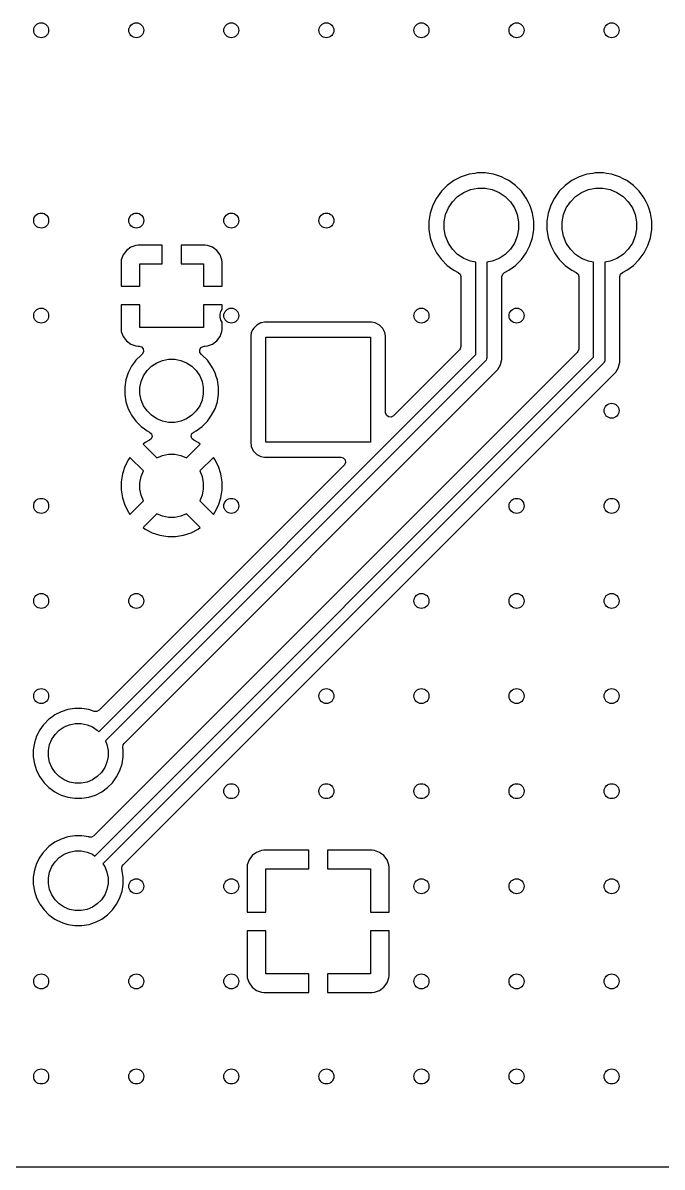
# Model space of a CAD drawing. Extents: x 2.6 to 14.2, y -9.4 to -3.8.
# Drawn here: x 9.964 to 10.636, y -9.426 to -8.223 of the extents above; entities that cross this region are included whole.
import ezdxf

# ---------------------------------------------------------------- set-up
doc = ezdxf.new("R2010")
doc.units = 0
doc.header["$MEASUREMENT"] = 0
doc.layers.add('BLACK', color=7, linetype='CONTINUOUS')

msp = doc.modelspace()

# ---------------------------------------------------------------- linework, layer by layer
at = {"layer": 'BLACK', "linetype": 'CONTINUOUS'}
for p, q in [((10.4251, -8.3846), (10.4173, -8.3885)), ((10.4333, -8.3819), (10.4251, -8.3846)), ((10.4251, -8.3846), (10.4251, -8.3846)), ((10.4395, -8.3809), (10.4333, -8.3819)), ((10.4419, -8.3805), (10.4395, -8.3809)), ((10.4506, -8.3805), (10.4419, -8.3805)), ((10.4539, -8.3811), (10.4506, -8.3805)), ((10.4591, -8.3819), (10.4539, -8.3811)), ((10.4674, -8.3846), (10.4591, -8.3819)), ((10.4713, -8.3865), (10.4674, -8.3846)), ((10.4674, -8.3846), (10.4674, -8.3846)), ((10.5491, -8.3846), (10.5413, -8.3885)), ((10.5573, -8.3819), (10.5491, -8.3846)), ((10.5491, -8.3846), (10.5491, -8.3846)), ((10.5635, -8.3809), (10.5573, -8.3819)), ((10.5659, -8.3805), (10.5635, -8.3809)), ((10.5746, -8.3805), (10.5659, -8.3805)), ((10.5779, -8.3811), (10.5746, -8.3805)), ((10.5832, -8.3819), (10.5779, -8.3811)), ((10.5914, -8.3846), (10.5832, -8.3819)), ((10.5953, -8.3865), (10.5914, -8.3846)), ((10.5914, -8.3846), (10.5914, -8.3846)), ((10.4103, -8.3936), (10.4042, -8.3997)), ((10.4173, -8.3885), (10.4103, -8.3936)), ((10.4103, -8.3936), (10.4103, -8.3936)), ((10.4348, -8.398), (10.4424, -8.3965)), ((10.4424, -8.3965), (10.4501, -8.3965)), ((10.4501, -8.3965), (10.4577, -8.398)), ((10.4751, -8.3885), (10.4713, -8.3865)), ((10.4821, -8.3936), (10.4751, -8.3885)), ((10.4751, -8.3885), (10.4751, -8.3885)), ((10.4751, -8.3885), (10.4751, -8.3885)), ((10.4883, -8.3997), (10.4821, -8.3936)), ((10.4821, -8.3936), (10.4821, -8.3936)), ((10.5343, -8.3936), (10.5282, -8.3997)), ((10.5413, -8.3885), (10.5343, -8.3936)), ((10.5343, -8.3936), (10.5343, -8.3936)), ((10.5588, -8.398), (10.5664, -8.3965)), ((10.5664, -8.3965), (10.5741, -8.3965)), ((10.5741, -8.3965), (10.5817, -8.398)), ((10.5991, -8.3885), (10.5953, -8.3865)), ((10.6062, -8.3936), (10.5991, -8.3885)), ((10.5991, -8.3885), (10.5991, -8.3885)), ((10.5991, -8.3885), (10.5991, -8.3885)), ((10.6123, -8.3997), (10.6062, -8.3936)), ((10.6062, -8.3936), (10.6062, -8.3936)), ((10.3991, -8.4068), (10.3951, -8.4145)), ((10.4042, -8.3997), (10.3991, -8.4068)), ((10.4042, -8.3997), (10.4042, -8.3997)), ((10.4158, -8.4107), (10.4212, -8.4052)), ((10.4212, -8.4052), (10.4277, -8.4009)), ((10.4277, -8.4009), (10.4348, -8.398)), ((10.4577, -8.398), (10.4648, -8.4009)), ((10.4648, -8.4009), (10.4712, -8.4052)), ((10.4712, -8.4052), (10.4767, -8.4107)), ((10.492, -8.4048), (10.4883, -8.3997)), ((10.4883, -8.3997), (10.4883, -8.3997)), ((10.4934, -8.4068), (10.492, -8.4048)), ((10.4955, -8.4109), (10.4934, -8.4068)), ((10.5231, -8.4068), (10.5191, -8.4145)), ((10.5282, -8.3997), (10.5231, -8.4068)), ((10.5282, -8.3997), (10.5282, -8.3997)), ((10.5398, -8.4107), (10.5453, -8.4052)), ((10.5453, -8.4052), (10.5517, -8.4009)), ((10.5517, -8.4009), (10.5588, -8.398)), ((10.5817, -8.398), (10.5888, -8.4009)), ((10.5888, -8.4009), (10.5952, -8.4052)), ((10.5952, -8.4052), (10.6007, -8.4107)), ((10.616, -8.4048), (10.6123, -8.3997)), ((10.6123, -8.3997), (10.6123, -8.3997)), ((10.6174, -8.4068), (10.616, -8.4048)), ((10.6195, -8.4109), (10.6174, -8.4068)), ((10.3951, -8.4145), (10.3924, -8.4227)), ((10.3951, -8.4145), (10.3951, -8.4145)), ((10.4085, -8.4242), (10.4115, -8.4171)), ((10.4115, -8.4171), (10.4158, -8.4107)), ((10.4767, -8.4107), (10.4809, -8.4171)), ((10.4809, -8.4171), (10.4839, -8.4242)), ((10.4973, -8.4145), (10.4955, -8.4109)), ((10.4982, -8.4171), (10.4973, -8.4145)), ((10.4973, -8.4145), (10.4973, -8.4145)), ((10.5, -8.4227), (10.4982, -8.4171)), ((10.5191, -8.4145), (10.5165, -8.4227)), ((10.5191, -8.4145), (10.5191, -8.4145)), ((10.5326, -8.4242), (10.5355, -8.4171)), ((10.5355, -8.4171), (10.5398, -8.4107)), ((10.6007, -8.4107), (10.605, -8.4171)), ((10.605, -8.4171), (10.6079, -8.4242)), ((10.6213, -8.4145), (10.6195, -8.4109)), ((10.6222, -8.4171), (10.6213, -8.4145)), ((10.6213, -8.4145), (10.6213, -8.4145)), ((10.624, -8.4227), (10.6222, -8.4171)), ((10.3924, -8.4227), (10.3911, -8.4313)), ((10.3911, -8.4313), (10.3911, -8.44)), ((10.407, -8.4318), (10.4085, -8.4242)), ((10.407, -8.4395), (10.407, -8.4318)), ((10.4839, -8.4242), (10.4854, -8.4318)), ((10.4854, -8.4318), (10.4854, -8.4395)), ((10.5014, -8.4313), (10.5, -8.4227)), ((10.5014, -8.44), (10.5014, -8.4313)), ((10.5165, -8.4227), (10.5151, -8.4313)), ((10.5151, -8.4313), (10.5151, -8.44)), ((10.5311, -8.4318), (10.5326, -8.4242)), ((10.5311, -8.4395), (10.5311, -8.4318)), ((10.6079, -8.4242), (10.6094, -8.4318)), ((10.6094, -8.4318), (10.6094, -8.4395)), ((10.6254, -8.4313), (10.624, -8.4227)), ((10.6254, -8.44), (10.6254, -8.4313)), ((10.3911, -8.44), (10.3924, -8.4486)), ((10.4085, -8.4471), (10.407, -8.4395)), ((10.4854, -8.4395), (10.4839, -8.4471)), ((10.5, -8.4486), (10.5014, -8.44)), ((10.5151, -8.44), (10.5165, -8.4486)), ((10.5326, -8.4471), (10.5311, -8.4395)), ((10.6094, -8.4395), (10.6079, -8.4471)), ((10.624, -8.4486), (10.6254, -8.44)), ((10.0827, -8.4566), (10.0774, -8.4586)), ((10.0851, -8.4563), (10.0827, -8.4566)), ((10.0827, -8.4566), (10.0827, -8.4566)), ((10.1106, -8.4563), (10.0851, -8.4563)), ((10.1106, -8.476), (10.1106, -8.4563)), ((10.1558, -8.4563), (10.1303, -8.4563)), ((10.1303, -8.4563), (10.1303, -8.476)), ((10.1581, -8.4566), (10.1558, -8.4563)), ((10.1634, -8.4586), (10.1581, -8.4566)), ((10.1581, -8.4566), (10.1581, -8.4566)), ((10.3924, -8.4486), (10.3951, -8.4568)), ((10.3951, -8.4568), (10.3951, -8.4568)), ((10.3951, -8.4568), (10.3976, -8.4616)), ((10.4115, -8.4542), (10.4085, -8.4471)), ((10.4158, -8.4606), (10.4115, -8.4542)), ((10.4809, -8.4542), (10.4767, -8.4606)), ((10.4839, -8.4471), (10.4809, -8.4542)), ((10.4934, -8.4646), (10.4973, -8.4568)), ((10.4973, -8.4568), (10.5, -8.4486)), ((10.5165, -8.4486), (10.5191, -8.4568)), ((10.5191, -8.4568), (10.5191, -8.4568)), ((10.5191, -8.4568), (10.5216, -8.4616)), ((10.5355, -8.4542), (10.5326, -8.4471)), ((10.5398, -8.4606), (10.5355, -8.4542)), ((10.605, -8.4542), (10.6007, -8.4606)), ((10.6079, -8.4471), (10.605, -8.4542)), ((10.6174, -8.4646), (10.6213, -8.4568)), ((10.6213, -8.4568), (10.624, -8.4486)), ((10.0695, -8.4665), (10.0675, -8.4718)), ((10.0729, -8.462), (10.0695, -8.4665)), ((10.0695, -8.4665), (10.0695, -8.4665)), ((10.0774, -8.4586), (10.0729, -8.462)), ((10.0729, -8.462), (10.0729, -8.462)), ((10.0774, -8.4586), (10.0774, -8.4586)), ((10.168, -8.462), (10.1634, -8.4586)), ((10.1634, -8.4586), (10.1634, -8.4586)), ((10.1714, -8.4665), (10.168, -8.462)), ((10.168, -8.462), (10.168, -8.462)), ((10.1733, -8.4718), (10.1714, -8.4665)), ((10.1714, -8.4665), (10.1714, -8.4665)), ((10.3976, -8.4616), (10.3983, -8.463)), ((10.3983, -8.463), (10.3991, -8.4646)), ((10.3991, -8.4646), (10.4042, -8.4716)), ((10.4212, -8.4661), (10.4158, -8.4606)), ((10.4277, -8.4704), (10.4212, -8.4661)), ((10.4712, -8.4661), (10.4648, -8.4704)), ((10.4767, -8.4606), (10.4712, -8.4661)), ((10.4883, -8.4716), (10.4934, -8.4646)), ((10.5216, -8.4616), (10.5223, -8.463)), ((10.5223, -8.463), (10.5231, -8.4646)), ((10.5231, -8.4646), (10.5282, -8.4716)), ((10.5453, -8.4661), (10.5398, -8.4606)), ((10.5517, -8.4704), (10.5453, -8.4661)), ((10.5952, -8.4661), (10.5888, -8.4704)), ((10.6007, -8.4606), (10.5952, -8.4661)), ((10.6123, -8.4716), (10.6174, -8.4646)), ((10.0675, -8.4718), (10.0673, -8.4741)), ((10.0673, -8.4741), (10.0673, -8.4996)), ((10.0675, -8.4718), (10.0675, -8.4718)), ((10.087, -8.4996), (10.087, -8.476)), ((10.087, -8.476), (10.1106, -8.476)), ((10.1303, -8.476), (10.1539, -8.476)), ((10.1539, -8.476), (10.1539, -8.4996)), ((10.1736, -8.4741), (10.1733, -8.4718)), ((10.1733, -8.4718), (10.1733, -8.4718)), ((10.1736, -8.4996), (10.1736, -8.4741)), ((10.1736, -8.4741), (10.1736, -8.4741)), ((10.4042, -8.4716), (10.4042, -8.4716)), ((10.4042, -8.4716), (10.4103, -8.4777)), ((10.4103, -8.4777), (10.4103, -8.4777)), ((10.4103, -8.4777), (10.4128, -8.4795)), ((10.4128, -8.4795), (10.4173, -8.4828)), ((10.4348, -8.4733), (10.4277, -8.4704)), ((10.4403, -8.4744), (10.4348, -8.4733)), ((10.4403, -8.5714), (10.4403, -8.4744)), ((10.4577, -8.4733), (10.4521, -8.4744)), ((10.4521, -8.4744), (10.4521, -8.5739)), ((10.4648, -8.4704), (10.4577, -8.4733)), ((10.4751, -8.4828), (10.4821, -8.4777)), ((10.4821, -8.4777), (10.4883, -8.4716)), ((10.5282, -8.4716), (10.5282, -8.4716)), ((10.5282, -8.4716), (10.5343, -8.4777)), ((10.5343, -8.4777), (10.5343, -8.4777)), ((10.5343, -8.4777), (10.5368, -8.4795)), ((10.5368, -8.4795), (10.5413, -8.4828)), ((10.5588, -8.4733), (10.5517, -8.4704)), ((10.5643, -8.4744), (10.5588, -8.4733)), ((10.5643, -8.5742), (10.5643, -8.4744)), ((10.5817, -8.4733), (10.5761, -8.4744)), ((10.5761, -8.4744), (10.5761, -8.5766)), ((10.5888, -8.4704), (10.5817, -8.4733)), ((10.5991, -8.4828), (10.6062, -8.4777)), ((10.6062, -8.4777), (10.6123, -8.4716)), ((10.4173, -8.4828), (10.4219, -8.4851)), ((10.4219, -8.4851), (10.4239, -8.487)), ((10.4239, -8.487), (10.4246, -8.4895)), ((10.4246, -8.4895), (10.4246, -8.5629)), ((10.4679, -8.4895), (10.4687, -8.4869)), ((10.4679, -8.5767), (10.4679, -8.4895)), ((10.4687, -8.4869), (10.4706, -8.4851)), ((10.4706, -8.4851), (10.4751, -8.4828)), ((10.5413, -8.4828), (10.5459, -8.4851)), ((10.5459, -8.4851), (10.5479, -8.487)), ((10.5479, -8.487), (10.5486, -8.4895)), ((10.5486, -8.4895), (10.5486, -8.5656)), ((10.5919, -8.4895), (10.5927, -8.4869)), ((10.5919, -8.5795), (10.5919, -8.4895)), ((10.5927, -8.4869), (10.5946, -8.4851)), ((10.5946, -8.4851), (10.5991, -8.4828)), ((10.0673, -8.4996), (10.087, -8.4996)), ((10.1539, -8.4996), (10.1736, -8.4996)), ((10.0673, -8.5193), (10.0673, -8.5448)), ((10.087, -8.5193), (10.0673, -8.5193)), ((10.087, -8.5429), (10.087, -8.5193)), ((10.1736, -8.5193), (10.1539, -8.5193)), ((10.1539, -8.5193), (10.1539, -8.5429)), ((10.1715, -8.529), (10.1723, -8.526)), ((10.1715, -8.5321), (10.1715, -8.529)), ((10.1723, -8.526), (10.1736, -8.5238)), ((10.1736, -8.5238), (10.1736, -8.5193)), ((10.1723, -8.5351), (10.1715, -8.5321)), ((10.1736, -8.5373), (10.1723, -8.5351)), ((10.1736, -8.5448), (10.1736, -8.5373)), ((10.21, -8.5404), (10.2064, -8.5439)), ((10.2144, -8.5381), (10.21, -8.5404)), ((10.21, -8.5404), (10.21, -8.5404)), ((10.21, -8.5404), (10.21, -8.5404)), ((10.2149, -8.538), (10.2144, -8.5381)), ((10.2181, -8.5375), (10.2149, -8.538)), ((10.3308, -8.5375), (10.2181, -8.5375)), ((10.3345, -8.5381), (10.3308, -8.5375)), ((10.3351, -8.5384), (10.3345, -8.5381)), ((10.339, -8.5404), (10.3351, -8.5384)), ((10.3425, -8.5439), (10.339, -8.5404)), ((10.339, -8.5404), (10.339, -8.5404)), ((10.339, -8.5404), (10.339, -8.5404)), ((10.0673, -8.5448), (10.0675, -8.5472)), ((10.0675, -8.5472), (10.0675, -8.5472)), ((10.0675, -8.5472), (10.0695, -8.5525)), ((10.0695, -8.5525), (10.0695, -8.5525)), ((10.0695, -8.5525), (10.0729, -8.557)), ((10.1539, -8.5429), (10.087, -8.5429)), ((10.168, -8.557), (10.1714, -8.5525)), ((10.1714, -8.5525), (10.1733, -8.5472)), ((10.1714, -8.5525), (10.1714, -8.5525)), ((10.1733, -8.5472), (10.1736, -8.5448)), ((10.1733, -8.5472), (10.1733, -8.5472)), ((10.1736, -8.5448), (10.1736, -8.5448)), ((10.2042, -8.5483), (10.2036, -8.552)), ((10.2036, -8.552), (10.2036, -8.6648)), ((10.2059, -8.5451), (10.2042, -8.5483)), ((10.2064, -8.5439), (10.2059, -8.5451)), ((10.2064, -8.5439), (10.2064, -8.5439)), ((10.2064, -8.5439), (10.2064, -8.5439)), ((10.2194, -8.6635), (10.2194, -8.5533)), ((10.2194, -8.5533), (10.3296, -8.5533)), ((10.3296, -8.5533), (10.3296, -8.6635)), ((10.3448, -8.5483), (10.3425, -8.5439)), ((10.3425, -8.5439), (10.3425, -8.5439)), ((10.3425, -8.5439), (10.3425, -8.5439)), ((10.3453, -8.5518), (10.3448, -8.5483)), ((10.3454, -8.552), (10.3453, -8.5518)), ((10.3454, -8.6323), (10.3454, -8.552)), ((10.0729, -8.557), (10.0729, -8.557)), ((10.0729, -8.557), (10.0774, -8.5604)), ((10.0774, -8.5604), (10.0774, -8.5604)), ((10.0774, -8.5604), (10.0827, -8.5624)), ((10.0827, -8.5624), (10.0827, -8.5624)), ((10.0827, -8.5624), (10.0851, -8.5626)), ((10.0851, -8.5626), (10.0851, -8.5626)), ((10.0851, -8.5626), (10.0861, -8.5626)), ((10.0861, -8.5626), (10.0888, -8.5634)), ((10.0888, -8.5634), (10.0906, -8.5655)), ((10.0906, -8.5655), (10.091, -8.5682)), ((10.15, -8.5665), (10.1512, -8.5641)), ((10.1512, -8.5641), (10.1536, -8.5628)), ((10.1536, -8.5628), (10.1547, -8.5626)), ((10.1547, -8.5626), (10.1558, -8.5626)), ((10.1558, -8.5626), (10.1581, -8.5624)), ((10.1558, -8.5626), (10.1558, -8.5626)), ((10.1581, -8.5624), (10.1634, -8.5604)), ((10.1581, -8.5624), (10.1581, -8.5624)), ((10.1634, -8.5604), (10.168, -8.557)), ((10.1634, -8.5604), (10.1634, -8.5604)), ((10.168, -8.557), (10.168, -8.557)), ((10.4238, -8.5655), (10.4231, -8.5663)), ((10.4246, -8.5629), (10.4238, -8.5655)), ((10.5486, -8.5656), (10.5478, -8.5682)), ((10.5471, -8.5691), (10.0387, -9.0775)), ((10.0398, -9.0987), (10.5643, -8.5742)), ((10.0438, -8.968), (10.4403, -8.5714)), ((10.4504, -8.5781), (10.0507, -8.9777)), ((10.0829, -8.5774), (10.0814, -8.5795)), ((10.0884, -8.5719), (10.0829, -8.5774)), ((10.0829, -8.5774), (10.0829, -8.5774)), ((10.0829, -8.5774), (10.0829, -8.5774)), ((10.089, -8.5715), (10.0884, -8.5719)), ((10.0898, -8.5707), (10.089, -8.5715)), ((10.091, -8.5682), (10.0898, -8.5707)), ((10.1047, -8.58), (10.1107, -8.5775)), ((10.1107, -8.5775), (10.1172, -8.5762)), ((10.1172, -8.5762), (10.1237, -8.5762)), ((10.1237, -8.5762), (10.1302, -8.5775)), ((10.1302, -8.5775), (10.1362, -8.58)), ((10.1502, -8.5693), (10.15, -8.5665)), ((10.1519, -8.5715), (10.1502, -8.5693)), ((10.1525, -8.5719), (10.1519, -8.5715)), ((10.158, -8.5774), (10.1525, -8.5719)), ((10.1625, -8.5837), (10.158, -8.5774)), ((10.4231, -8.5663), (10.3537, -8.6358)), ((10.4511, -8.5772), (10.4504, -8.5781)), ((10.4517, -8.5759), (10.4511, -8.5772)), ((10.452, -8.575), (10.4517, -8.5759)), ((10.4521, -8.5739), (10.452, -8.575)), ((10.4665, -8.5818), (10.4679, -8.5767)), ((10.5478, -8.5682), (10.5471, -8.5691)), ((10.5759, -8.5781), (10.5752, -8.5799)), ((10.576, -8.5778), (10.5759, -8.5781)), ((10.5761, -8.5766), (10.576, -8.5778)), ((10.5744, -8.5808), (10.0482, -9.107)), ((10.0693, -9.1081), (10.5876, -8.5899)), ((10.0704, -8.9803), (10.4636, -8.5872)), ((10.0783, -8.5837), (10.0748, -8.5906)), ((10.0814, -8.5795), (10.0783, -8.5837)), ((10.0909, -8.5937), (10.0946, -8.5883)), ((10.0946, -8.5883), (10.0992, -8.5836)), ((10.0992, -8.5836), (10.1047, -8.58)), ((10.1362, -8.58), (10.1417, -8.5836)), ((10.1417, -8.5836), (10.1463, -8.5883)), ((10.1463, -8.5883), (10.15, -8.5937)), ((10.1633, -8.5852), (10.1625, -8.5837)), ((10.1661, -8.5906), (10.1633, -8.5852)), ((10.4636, -8.5872), (10.4664, -8.5822)), ((10.4664, -8.5822), (10.4665, -8.5818)), ((10.5752, -8.5799), (10.5744, -8.5808)), ((10.5876, -8.5899), (10.5904, -8.585)), ((10.5904, -8.585), (10.5913, -8.5818)), ((10.5913, -8.5818), (10.5919, -8.5795)), ((10.0724, -8.598), (10.0712, -8.6056)), ((10.0748, -8.5906), (10.0724, -8.598)), ((10.0871, -8.6062), (10.0884, -8.5998)), ((10.0884, -8.5998), (10.0909, -8.5937)), ((10.15, -8.5937), (10.1525, -8.5998)), ((10.1525, -8.5998), (10.1537, -8.6062)), ((10.1673, -8.5945), (10.1661, -8.5906)), ((10.1661, -8.5906), (10.1661, -8.5906)), ((10.1661, -8.5906), (10.1661, -8.5906)), ((10.1685, -8.598), (10.1673, -8.5945)), ((10.1697, -8.6056), (10.1685, -8.598)), ((10.0712, -8.6056), (10.0712, -8.6134)), ((10.0712, -8.6134), (10.0724, -8.621)), ((10.0871, -8.6128), (10.0871, -8.6062)), ((10.0884, -8.6192), (10.0871, -8.6128)), ((10.1537, -8.6128), (10.1525, -8.6192)), ((10.1537, -8.6062), (10.1537, -8.6128)), ((10.1689, -8.618), (10.1697, -8.6134)), ((10.1697, -8.6134), (10.1697, -8.6056)), ((10.0724, -8.621), (10.0748, -8.6284)), ((10.0909, -8.6253), (10.0884, -8.6192)), ((10.0946, -8.6307), (10.0909, -8.6253)), ((10.15, -8.6253), (10.1463, -8.6307)), ((10.1525, -8.6192), (10.15, -8.6253)), ((10.1661, -8.6284), (10.1685, -8.621)), ((10.1685, -8.621), (10.1689, -8.618)), ((10.0748, -8.6284), (10.0768, -8.6323)), ((10.0768, -8.6323), (10.0783, -8.6353)), ((10.0783, -8.6353), (10.0829, -8.6416)), ((10.0992, -8.6353), (10.0946, -8.6307)), ((10.1047, -8.639), (10.0992, -8.6353)), ((10.1417, -8.6353), (10.1362, -8.639)), ((10.1463, -8.6307), (10.1417, -8.6353)), ((10.158, -8.6416), (10.1625, -8.6353)), ((10.1625, -8.6353), (10.1661, -8.6284)), ((10.3454, -8.6327), (10.3454, -8.6323)), ((10.3463, -8.6352), (10.3454, -8.6327)), ((10.3485, -8.6369), (10.3463, -8.6352)), ((10.3513, -8.6371), (10.3485, -8.6369)), ((10.3537, -8.6358), (10.3513, -8.6371)), ((10.0829, -8.6416), (10.0884, -8.647)), ((10.0884, -8.647), (10.0918, -8.6495)), ((10.0918, -8.6495), (10.0946, -8.6516)), ((10.1107, -8.6415), (10.1047, -8.639)), ((10.1172, -8.6428), (10.1107, -8.6415)), ((10.1237, -8.6428), (10.1172, -8.6428)), ((10.1302, -8.6415), (10.1237, -8.6428)), ((10.1362, -8.639), (10.1302, -8.6415)), ((10.1462, -8.6516), (10.1525, -8.647)), ((10.1525, -8.647), (10.158, -8.6416)), ((10.0973, -8.6616), (10.0926, -8.664)), ((10.0946, -8.6516), (10.0973, -8.6529)), ((10.0973, -8.6529), (10.0993, -8.6548)), ((10.099, -8.6601), (10.0973, -8.6616)), ((10.0999, -8.6575), (10.099, -8.6601)), ((10.0993, -8.6548), (10.0999, -8.6575)), ((10.1409, -8.6571), (10.1418, -8.6545)), ((10.1416, -8.6597), (10.1409, -8.6571)), ((10.1436, -8.6616), (10.1416, -8.6597)), ((10.1418, -8.6545), (10.1436, -8.6529)), ((10.1436, -8.6529), (10.1462, -8.6516)), ((10.1483, -8.664), (10.1436, -8.6616)), ((10.0926, -8.664), (10.0904, -8.6656)), ((10.0904, -8.6656), (10.0904, -8.6656)), ((10.0904, -8.6656), (10.1048, -8.6799)), ((10.0926, -8.664), (10.0926, -8.664)), ((10.1361, -8.6799), (10.1504, -8.6656)), ((10.1504, -8.6656), (10.1483, -8.664)), ((10.1483, -8.664), (10.1483, -8.664)), ((10.2036, -8.6648), (10.2039, -8.6664)), ((10.2039, -8.6664), (10.2042, -8.6684)), ((10.2042, -8.6684), (10.2064, -8.6729)), ((10.2064, -8.6729), (10.2064, -8.6729)), ((10.2064, -8.6729), (10.2064, -8.6729)), ((10.2064, -8.6729), (10.21, -8.6764)), ((10.3296, -8.6635), (10.2194, -8.6635)), ((10.075, -8.6816), (10.0712, -8.6891)), ((10.0765, -8.6795), (10.075, -8.6816)), ((10.0909, -8.6938), (10.0765, -8.6795)), ((10.0765, -8.6795), (10.0765, -8.6795)), ((10.1048, -8.6799), (10.1107, -8.6775)), ((10.1107, -8.6775), (10.1172, -8.6762)), ((10.1172, -8.6762), (10.1237, -8.6762)), ((10.1237, -8.6762), (10.1302, -8.6775)), ((10.1302, -8.6775), (10.1361, -8.6799)), ((10.1643, -8.6795), (10.15, -8.6938)), ((10.1659, -8.6816), (10.1643, -8.6795)), ((10.1643, -8.6795), (10.1643, -8.6795)), ((10.1697, -8.6891), (10.1659, -8.6816)), ((10.21, -8.6764), (10.21, -8.6764)), ((10.21, -8.6764), (10.21, -8.6764)), ((10.21, -8.6764), (10.2144, -8.6787)), ((10.2144, -8.6787), (10.2144, -8.6787)), ((10.2144, -8.6787), (10.2181, -8.6793)), ((10.2181, -8.6793), (10.2181, -8.6793)), ((10.2181, -8.6793), (10.2984, -8.6793)), ((10.2984, -8.6793), (10.301, -8.6801)), ((10.301, -8.6801), (10.3028, -8.6821)), ((10.3032, -8.6849), (10.3021, -8.6874)), ((10.3028, -8.6821), (10.3032, -8.6849)), ((10.3018, -8.6876), (10.0441, -8.9454)), ((10.0686, -8.697), (10.0673, -8.7053)), ((10.0712, -8.6891), (10.0686, -8.697)), ((10.0686, -8.697), (10.0686, -8.697)), ((10.0884, -8.6998), (10.0909, -8.6938)), ((10.15, -8.6938), (10.1525, -8.6998)), ((10.1723, -8.697), (10.1697, -8.6891)), ((10.1736, -8.7053), (10.1723, -8.697)), ((10.1723, -8.697), (10.1723, -8.697)), ((10.3021, -8.6874), (10.3018, -8.6876)), ((10.0673, -8.7053), (10.0673, -8.7137)), ((10.0871, -8.7062), (10.0884, -8.6998)), ((10.0871, -8.7128), (10.0871, -8.7062)), ((10.1525, -8.6998), (10.1537, -8.7062)), ((10.1537, -8.7062), (10.1537, -8.7128)), ((10.1736, -8.7137), (10.1736, -8.7053)), ((10.0673, -8.7137), (10.0686, -8.7219)), ((10.0686, -8.7219), (10.0686, -8.7219)), ((10.0686, -8.7219), (10.0712, -8.7299)), ((10.0884, -8.7192), (10.0871, -8.7128)), ((10.0909, -8.7251), (10.0884, -8.7192)), ((10.1525, -8.7192), (10.15, -8.7251)), ((10.1537, -8.7128), (10.1525, -8.7192)), ((10.1697, -8.7299), (10.1723, -8.7219)), ((10.1723, -8.7219), (10.1736, -8.7137)), ((10.1723, -8.7219), (10.1723, -8.7219)), ((10.0712, -8.7299), (10.075, -8.7373)), ((10.0765, -8.7395), (10.0909, -8.7251)), ((10.15, -8.7251), (10.1643, -8.7395)), ((10.1659, -8.7373), (10.1697, -8.7299)), ((10.075, -8.7373), (10.0765, -8.7395)), ((10.1048, -8.739), (10.0904, -8.7534)), ((10.1107, -8.7415), (10.1048, -8.739)), ((10.1172, -8.7428), (10.1107, -8.7415)), ((10.1237, -8.7428), (10.1172, -8.7428)), ((10.1302, -8.7415), (10.1237, -8.7428)), ((10.1361, -8.739), (10.1302, -8.7415)), ((10.1504, -8.7534), (10.1361, -8.739)), ((10.1643, -8.7395), (10.1659, -8.7373)), ((10.1643, -8.7395), (10.1643, -8.7395)), ((10.0904, -8.7534), (10.0904, -8.7534)), ((10.0904, -8.7534), (10.0926, -8.7549)), ((10.0926, -8.7549), (10.1, -8.7587)), ((10.1, -8.7587), (10.108, -8.7613)), ((10.1329, -8.7613), (10.1408, -8.7587)), ((10.1408, -8.7587), (10.1483, -8.7549)), ((10.1483, -8.7549), (10.1504, -8.7534)), ((10.1504, -8.7534), (10.1504, -8.7534)), ((10.108, -8.7613), (10.1163, -8.7626)), ((10.1163, -8.7626), (10.1246, -8.7626)), ((10.1246, -8.7626), (10.1329, -8.7613)), ((10.1329, -8.7613), (10.1329, -8.7613)), ((9.9974, -8.9504), (9.994, -8.9529)), ((10.0041, -8.947), (9.9974, -8.9504)), ((10.0111, -8.9447), (10.0041, -8.947)), ((10.0185, -8.9435), (10.0111, -8.9447)), ((10.0259, -8.9435), (10.0185, -8.9435)), ((10.0185, -8.9435), (10.0185, -8.9435)), ((10.0333, -8.9447), (10.0259, -8.9435)), ((10.0259, -8.9435), (10.0259, -8.9435)), ((10.0391, -8.9466), (10.0333, -8.9447)), ((10.0417, -8.9467), (10.0391, -8.9466)), ((10.0441, -8.9454), (10.0417, -8.9467)), ((9.9853, -8.9611), (9.9818, -8.966)), ((9.9862, -8.96), (9.9853, -8.9611)), ((9.9914, -8.9547), (9.9862, -8.96)), ((9.9862, -8.96), (9.9862, -8.96)), ((9.9862, -8.96), (9.9862, -8.96)), ((9.994, -8.9529), (9.9914, -8.9547)), ((9.9914, -8.9547), (9.9914, -8.9547)), ((9.9914, -8.9547), (9.9914, -8.9547)), ((10.0022, -8.9664), (10.0074, -8.963)), ((10.0074, -8.963), (10.0131, -8.9606)), ((10.0131, -8.9606), (10.0191, -8.9594)), ((10.0191, -8.9594), (10.0253, -8.9594)), ((10.0253, -8.9594), (10.0314, -8.9606)), ((10.0314, -8.9606), (10.0371, -8.963)), ((10.0371, -8.963), (10.0422, -8.9664)), ((9.9784, -8.9726), (9.9761, -8.9797)), ((9.9818, -8.966), (9.9784, -8.9726)), ((9.9944, -8.9759), (9.9979, -8.9708)), ((9.9979, -8.9708), (10.0022, -8.9664)), ((10.0422, -8.9664), (10.0438, -8.968)), ((9.9761, -8.9797), (9.9749, -8.9871)), ((9.9749, -8.9871), (9.9749, -8.9945)), ((9.9909, -8.9877), (9.9921, -8.9816)), ((9.9921, -8.9816), (9.9944, -8.9759)), ((10.0507, -8.9777), (10.0523, -8.9816)), ((10.0523, -8.9816), (10.0536, -8.9877)), ((10.0691, -8.9845), (10.0694, -8.9818)), ((10.0695, -8.9871), (10.0691, -8.9845)), ((10.0694, -8.9818), (10.0704, -8.9803)), ((10.0695, -8.9945), (10.0695, -8.9871)), ((9.9749, -8.9945), (9.9761, -9.0018)), ((9.9909, -8.9939), (9.9909, -8.9877)), ((9.9921, -8.9999), (9.9909, -8.9939)), ((10.0536, -8.9939), (10.0523, -8.9999)), ((10.0536, -8.9877), (10.0536, -8.9939)), ((10.0683, -9.0018), (10.0695, -8.9945)), ((9.9761, -9.0018), (9.9784, -9.0089)), ((9.9784, -9.0089), (9.9818, -9.0156)), ((9.9944, -9.0056), (9.9921, -8.9999)), ((9.9979, -9.0108), (9.9944, -9.0056)), ((10.0022, -9.0151), (9.9979, -9.0108)), ((10.0466, -9.0108), (10.0422, -9.0151)), ((10.05, -9.0056), (10.0466, -9.0108)), ((10.0523, -8.9999), (10.05, -9.0056)), ((10.0626, -9.0156), (10.066, -9.0089)), ((10.066, -9.0089), (10.0683, -9.0018)), ((9.9818, -9.0156), (9.9862, -9.0216)), ((9.9862, -9.0216), (9.9914, -9.0268)), ((10.0074, -9.0186), (10.0022, -9.0151)), ((10.0131, -9.0209), (10.0074, -9.0186)), ((10.0191, -9.0221), (10.0131, -9.0209)), ((10.0253, -9.0221), (10.0191, -9.0221)), ((10.0314, -9.0209), (10.0253, -9.0221)), ((10.0371, -9.0186), (10.0314, -9.0209)), ((10.0422, -9.0151), (10.0371, -9.0186)), ((10.053, -9.0268), (10.0583, -9.0216)), ((10.0583, -9.0216), (10.0626, -9.0156)), ((9.9914, -9.0268), (9.9974, -9.0312)), ((9.9974, -9.0312), (10.0006, -9.0328)), ((10.0006, -9.0328), (10.0041, -9.0346)), ((10.0041, -9.0346), (10.0041, -9.0346)), ((10.0041, -9.0346), (10.0041, -9.0346)), ((10.0041, -9.0346), (10.0079, -9.0358)), ((10.0333, -9.0369), (10.0404, -9.0346)), ((10.0404, -9.0346), (10.047, -9.0312)), ((10.047, -9.0312), (10.053, -9.0268)), ((10.0079, -9.0358), (10.0111, -9.0369)), ((10.0111, -9.0369), (10.0185, -9.038)), ((10.0185, -9.038), (10.0185, -9.038)), ((10.0185, -9.038), (10.0259, -9.038)), ((10.0259, -9.038), (10.0333, -9.0369)), ((10.0041, -9.0808), (9.9974, -9.0842)), ((10.0111, -9.0785), (10.0041, -9.0808)), ((10.0185, -9.0774), (10.0111, -9.0785)), ((10.0259, -9.0774), (10.0185, -9.0774)), ((10.0185, -9.0774), (10.0185, -9.0774)), ((10.0333, -9.0785), (10.0259, -9.0774)), ((10.0259, -9.0774), (10.0259, -9.0774)), ((10.0337, -9.0787), (10.0333, -9.0785)), ((10.0363, -9.0788), (10.0337, -9.0787)), ((10.0387, -9.0775), (10.0363, -9.0788)), ((9.9854, -9.0949), (9.9818, -9.0999)), ((9.9862, -9.0938), (9.9854, -9.0949)), ((9.9914, -9.0886), (9.9862, -9.0938)), ((9.9862, -9.0938), (9.9862, -9.0938)), ((9.9862, -9.0938), (9.9862, -9.0938)), ((9.994, -9.0867), (9.9914, -9.0886)), ((9.9914, -9.0886), (9.9914, -9.0886)), ((9.9914, -9.0886), (9.9914, -9.0886)), ((9.9974, -9.0842), (9.994, -9.0867)), ((10.0074, -9.0969), (10.0131, -9.0945)), ((10.0131, -9.0945), (10.0191, -9.0933)), ((10.0191, -9.0933), (10.0253, -9.0933)), ((10.0253, -9.0933), (10.0314, -9.0945)), ((10.0314, -9.0945), (10.0371, -9.0969)), ((10.2098, -9.0949), (10.2053, -9.0983)), ((10.2151, -9.0929), (10.2098, -9.0949)), ((10.2098, -9.0949), (10.2098, -9.0949)), ((10.2175, -9.0926), (10.2151, -9.0929)), ((10.2151, -9.0929), (10.2151, -9.0929)), ((10.2646, -9.0926), (10.2175, -9.0926)), ((10.2646, -9.1123), (10.2646, -9.0926)), ((10.3315, -9.0926), (10.2843, -9.0926)), ((10.2843, -9.0926), (10.2843, -9.1123)), ((10.3338, -9.0929), (10.3315, -9.0926)), ((10.3391, -9.0949), (10.3338, -9.0929)), ((10.3338, -9.0929), (10.3338, -9.0929)), ((10.3437, -9.0983), (10.3391, -9.0949)), ((10.3391, -9.0949), (10.3391, -9.0949)), ((9.9784, -9.1065), (9.9761, -9.1136)), ((9.9818, -9.0999), (9.9784, -9.1065)), ((9.9944, -9.1098), (9.9979, -9.1047)), ((9.9979, -9.1047), (10.0022, -9.1003)), ((10.0022, -9.1003), (10.0074, -9.0969)), ((10.0371, -9.0969), (10.0398, -9.0987)), ((10.0482, -9.107), (10.05, -9.1098)), ((10.2019, -9.1028), (10.1999, -9.1081)), ((10.2053, -9.0983), (10.2019, -9.1028)), ((10.2019, -9.1028), (10.2019, -9.1028)), ((10.2053, -9.0983), (10.2053, -9.0983)), ((10.347, -9.1028), (10.3437, -9.0983)), ((10.3437, -9.0983), (10.3437, -9.0983)), ((10.349, -9.1081), (10.347, -9.1028)), ((10.347, -9.1028), (10.347, -9.1028)), ((9.9761, -9.1136), (9.9749, -9.1209)), ((9.9909, -9.1216), (9.9921, -9.1155)), ((9.9921, -9.1155), (9.9944, -9.1098)), ((10.05, -9.1098), (10.0523, -9.1155)), ((10.0523, -9.1155), (10.0536, -9.1216)), ((10.0679, -9.1119), (10.0681, -9.1112)), ((10.0681, -9.1125), (10.0679, -9.1119)), ((10.0681, -9.1104), (10.0684, -9.1098)), ((10.0681, -9.1105), (10.0681, -9.1104)), ((10.0681, -9.1112), (10.0681, -9.1105)), ((10.0682, -9.1131), (10.0681, -9.1125)), ((10.0683, -9.1136), (10.0682, -9.1131)), ((10.0685, -9.1146), (10.0683, -9.1136)), ((10.0684, -9.1098), (10.0685, -9.1093)), ((10.0685, -9.1093), (10.0693, -9.1081)), ((10.0695, -9.1209), (10.0685, -9.1146)), ((10.1999, -9.1081), (10.1997, -9.1105)), ((10.1997, -9.1105), (10.1997, -9.1576)), ((10.1999, -9.1081), (10.1999, -9.1081)), ((10.2194, -9.1576), (10.2194, -9.1123)), ((10.2194, -9.1123), (10.2646, -9.1123)), ((10.2843, -9.1123), (10.3296, -9.1123)), ((10.3296, -9.1123), (10.3296, -9.1576)), ((10.3493, -9.1105), (10.349, -9.1081)), ((10.349, -9.1081), (10.349, -9.1081)), ((10.3493, -9.1223), (10.3493, -9.1105)), ((10.3493, -9.1105), (10.3493, -9.1105)), ((9.9749, -9.1209), (9.9749, -9.1284)), ((9.9749, -9.1284), (9.9761, -9.1357)), ((9.9909, -9.1277), (9.9909, -9.1216)), ((9.9921, -9.1338), (9.9909, -9.1277)), ((10.0536, -9.1277), (10.0523, -9.1338)), ((10.0536, -9.1216), (10.0536, -9.1277)), ((10.0683, -9.1357), (10.069, -9.1315)), ((10.069, -9.1315), (10.0695, -9.1284)), ((10.0695, -9.1284), (10.0695, -9.1209)), ((10.3493, -9.1576), (10.3493, -9.1223)), ((9.9761, -9.1357), (9.9784, -9.1428)), ((9.9784, -9.1428), (9.981, -9.1478)), ((9.9944, -9.1395), (9.9921, -9.1338)), ((9.9979, -9.1446), (9.9944, -9.1395)), ((10.05, -9.1395), (10.0466, -9.1446)), ((10.0523, -9.1338), (10.05, -9.1395)), ((10.0626, -9.1494), (10.066, -9.1428)), ((10.066, -9.1428), (10.0683, -9.1357)), ((9.981, -9.1478), (9.9818, -9.1494)), ((9.9818, -9.1494), (9.9862, -9.1554)), ((9.9862, -9.1554), (9.9914, -9.1607)), ((10.0022, -9.149), (9.9979, -9.1446)), ((10.0074, -9.1524), (10.0022, -9.149)), ((10.0131, -9.1548), (10.0074, -9.1524)), ((10.0191, -9.156), (10.0131, -9.1548)), ((10.0314, -9.1548), (10.0253, -9.156)), ((10.0371, -9.1524), (10.0314, -9.1548)), ((10.0422, -9.149), (10.0371, -9.1524)), ((10.0466, -9.1446), (10.0422, -9.149)), ((10.053, -9.1607), (10.0583, -9.1554)), ((10.0583, -9.1554), (10.0626, -9.1494)), ((9.9914, -9.1607), (9.9974, -9.1651)), ((9.9974, -9.1651), (9.999, -9.1658)), ((9.999, -9.1658), (10.0041, -9.1684)), ((10.0253, -9.156), (10.0191, -9.156)), ((10.0404, -9.1684), (10.047, -9.1651)), ((10.047, -9.1651), (10.053, -9.1607)), ((10.1997, -9.1576), (10.2194, -9.1576)), ((10.3296, -9.1576), (10.3493, -9.1576)), ((10.0041, -9.1684), (10.0041, -9.1684)), ((10.0041, -9.1684), (10.0041, -9.1684)), ((10.0041, -9.1684), (10.0071, -9.1694)), ((10.0071, -9.1694), (10.0111, -9.1707)), ((10.0111, -9.1707), (10.0185, -9.1719)), ((10.0185, -9.1719), (10.0185, -9.1719)), ((10.0185, -9.1719), (10.0259, -9.1719)), ((10.0259, -9.1719), (10.0333, -9.1707)), ((10.0333, -9.1707), (10.0336, -9.1706)), ((10.0336, -9.1706), (10.0353, -9.1701)), ((10.0353, -9.1701), (10.0404, -9.1684)), ((10.1997, -9.1773), (10.1997, -9.2245)), ((10.2194, -9.1773), (10.1997, -9.1773)), ((10.2194, -9.2226), (10.2194, -9.1773)), ((10.3493, -9.1773), (10.3296, -9.1773)), ((10.3296, -9.1773), (10.3296, -9.2226)), ((10.3493, -9.2245), (10.3493, -9.1773)), ((10.1997, -9.2245), (10.1999, -9.2268)), ((10.1999, -9.2268), (10.1999, -9.2268)), ((10.1999, -9.2268), (10.2019, -9.2321)), ((10.2646, -9.2226), (10.2194, -9.2226)), ((10.2646, -9.2423), (10.2646, -9.2226)), ((10.3296, -9.2226), (10.2843, -9.2226)), ((10.2843, -9.2226), (10.2843, -9.2423)), ((10.347, -9.2321), (10.349, -9.2268)), ((10.349, -9.2268), (10.3493, -9.2245)), ((10.349, -9.2268), (10.349, -9.2268)), ((10.3493, -9.2245), (10.3493, -9.2245)), ((10.2019, -9.2321), (10.2019, -9.2321)), ((10.2019, -9.2321), (10.2053, -9.2366)), ((10.2053, -9.2366), (10.2053, -9.2366)), ((10.2053, -9.2366), (10.2098, -9.24)), ((10.2098, -9.24), (10.2098, -9.24)), ((10.2098, -9.24), (10.2151, -9.242)), ((10.3338, -9.242), (10.3391, -9.24)), ((10.3391, -9.24), (10.3437, -9.2366)), ((10.3391, -9.24), (10.3391, -9.24)), ((10.3437, -9.2366), (10.347, -9.2321)), ((10.3437, -9.2366), (10.3437, -9.2366)), ((10.347, -9.2321), (10.347, -9.2321)), ((10.2151, -9.242), (10.2151, -9.242)), ((10.2151, -9.242), (10.2175, -9.2423)), ((10.2175, -9.2423), (10.2175, -9.2423)), ((10.2175, -9.2423), (10.2646, -9.2423)), ((10.2843, -9.2423), (10.3315, -9.2423)), ((10.3315, -9.2423), (10.3338, -9.242)), ((10.3315, -9.2423), (10.3315, -9.2423)), ((10.3338, -9.242), (10.3338, -9.242)), ((13.8929, -9.4258), (5.1998, -9.4258))]:
    msp.add_line(p, q, dxfattribs=at)
at = {"layer": 'BLACK'}
for centre in [(9.9832, -8.2305), (10.0832, -8.2305), (10.1832, -8.2305), (10.2832, -8.2305), (10.3832, -8.2305), (10.4832, -8.2305), (10.5832, -8.2305), (9.9832, -8.4305), (10.0832, -8.4305), (10.1832, -8.4305), (10.2832, -8.4305), (9.9832, -8.5305), (10.1832, -8.5305), (10.3832, -8.5305), (10.4832, -8.5305), (10.5832, -8.6305), (9.9832, -8.7305), (10.1832, -8.7305), (10.4832, -8.7305), (10.5832, -8.7305), (9.9832, -8.8305), (10.0832, -8.8305), (10.3832, -8.8305), (10.4832, -8.8305), (10.5832, -8.8305), (9.9832, -8.9305), (10.2832, -8.9305), (10.3832, -8.9305), (10.4832, -8.9305), (10.5832, -8.9305), (10.1832, -9.0305), (10.2832, -9.0305), (10.3832, -9.0305), (10.4832, -9.0305), (10.5832, -9.0305), (10.0832, -9.1305), (10.1832, -9.1305), (10.3832, -9.1305), (10.4832, -9.1305), (10.5832, -9.1305), (9.9832, -9.2305), (10.0832, -9.2305), (10.1832, -9.2305), (10.3832, -9.2305), (10.4832, -9.2305), (10.5832, -9.2305), (9.9832, -9.3305), (10.0832, -9.3305), (10.1832, -9.3305), (10.2832, -9.3305), (10.3832, -9.3305), (10.4832, -9.3305), (10.5832, -9.3305)]:
    msp.add_circle(centre, 0.00787, dxfattribs=at)

doc.saveas('drawing.dxf')
